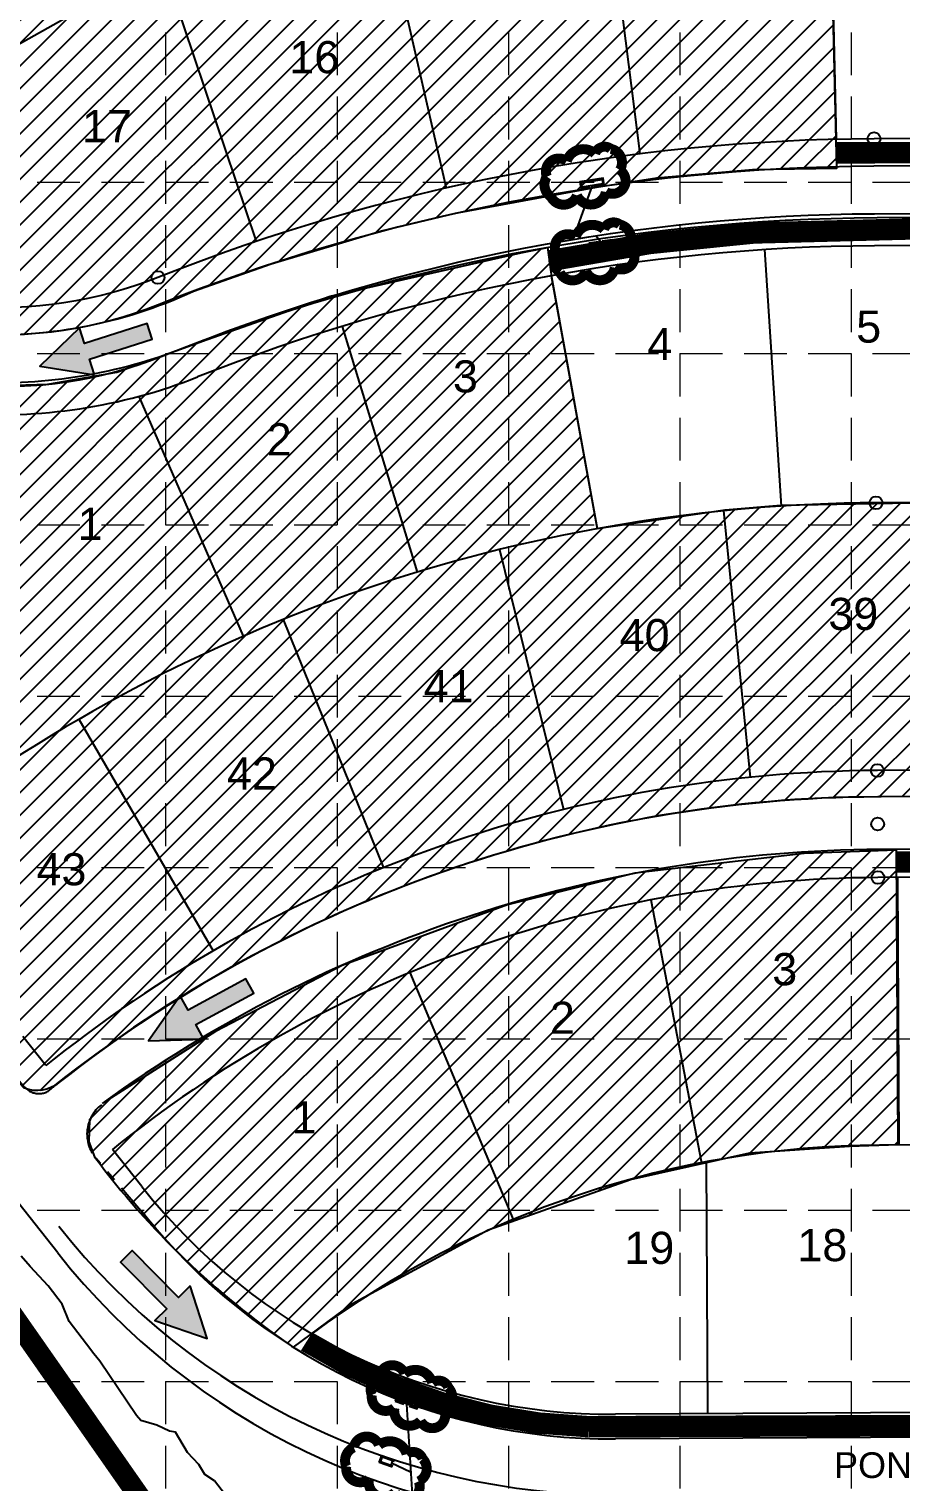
# Model space of a CAD drawing. Header units: feet. Extents: x 715 to 5843, y 11803 to 15011.
# Drawn here: x 2656 to 3063, y 12480 to 13159 of the extents above; entities that cross this region are included whole.
import ezdxf

# ---------------------------------------------------------------- set-up
doc = ezdxf.new("R2010")
doc.units = ezdxf.units.FT
doc.header["$LTSCALE"] = 20
doc.header["$MEASUREMENT"] = 0
for name, pattern in [('DASHED', [1.1, 0.85, -0.25]), ('HIDDEN', [0.375, 0.25, -0.125]), ('PHANTOM', [2.5, 1.25, -0.25, 0.25, -0.25, 0.25, -0.25]), ('PROPERTY', [2.6, 2, -0.15, 0.1, -0.1, 0.1, -0.15])]:
    doc.linetypes.add(name, pattern=pattern)
doc.layers.get('0').update_dxf_attribs({"linetype": 'CONTINUOUS'})
for name, color, linetype in [('ARROWS', 252, 'CONTINUOUS'), ('BOUNDARY', 6, 'PHANTOM'), ('CONTOURS-MIN', 1, 'CONTINUOUS'), ('EROSION BLANKET', 84, 'CONTINUOUS'), ('EXLOTNO', 1, 'CONTINUOUS'), ('GRID', 254, 'HIDDEN'), ('LEGEND', 7, 'CONTINUOUS'), ('LIMITS OF DISTURBANCE', 1, 'DASHED'), ('LL', 2, 'PROPERTY'), ('LOTNO', 2, 'CONTINUOUS'), ('PC', 7, 'CONTINUOUS'), ('PROW', 4, 'PHANTOM'), ('SODDED LOT', 2, 'CONTINUOUS'), ('STORM', 5, 'CONTINUOUS'), ('TEXT140', 4, 'CONTINUOUS')]:
    doc.layers.add(name, color=color, linetype=linetype)
doc.styles.get("Standard").update_dxf_attribs({"font": 'ARIAL.TTF'})
pattern_1 = [(45, (0, 0), (-5.303300858899106, 5.303300858899107), [])]

# ---------------------------------------------------------------- blocks, each defined once
blk = doc.blocks.new('PC')
at = {"layer": 'PC'}
blk.add_circle((0, 0), 0.03, dxfattribs=at)
blk = doc.blocks.new('arrow')
blk.add_lwpolyline([(-67.00679329302966, -25.35842018353742), (-59.3270347441985, -25.41938721699262), (-59.57091179542658, -56.1384215279777), (-51.89114823905948, -56.19938584448118), (-51.64727869913713, -25.48035696739953), (-43.96752265407486, -25.54132400085473), (-55.30425519266737, -2.410587189246144), (-67.00678578172392, -25.35840795725562)], close=True)
at = {"color": 254}
for points in [[(-43.96751955730906, -25.54132267721434), (-67.00679354271597, -25.35841771446121), (-55.30425158724847, -2.410596210431322), (-67.00679354271597, -25.35841771446121)], [(-59.57090883123692, -56.13841801592571), (-51.89115083610795, -56.19938633684342), (-59.32703554756517, -25.41938603537892), (-51.64727755243712, -25.48035435629663)]]:
    blk.add_solid(points, dxfattribs=at)

msp = doc.modelspace()

# ---------------------------------------------------------------- hatches: boundary and pattern name
at = {"layer": 'SODDED LOT'}
h = msp.add_hatch(dxfattribs=at)
h.set_pattern_fill('ANSI31', color=256, scale=60, style=0)
h.set_pattern_definition(pattern_1)
edge = h.paths.add_edge_path()
edge.add_line((2941.669969917493, 13295.87921885897), (2882.980275867441, 13429.4169393619))
edge.add_line((2882.980275867441, 13429.4169393619), (2855.640109884647, 13416.80250511469))
edge.add_line((2855.640109884647, 13416.80250511469), (2559.842792977528, 13251.45834820167))
edge.add_arc((2569.259801728291, 13234.61151204022), 19.30015394919524, 119.2042246931498, 198.9878033711381)
edge.add_line((2551.009810490563, 13228.33188129586), (2593.07160141784, 13153.06576107344))
edge.add_arc((2422.683489437205, 13057.84590489587), 195.1894713215952, -7.494349082810572, 29.198247106536712, ccw=False)
edge.add_arc((2631.176475035884, 13030.41820180835), 15.09986255083009, 172.5056509171876, 251.0294181727263)
edge.add_arc((2640.004773711225, 13235.02067640843), 219.3128394330803, 266.408838618391, 294.9232923113434)
edge.add_line((2732.424194867504, 13036.1318327461), (2768.794976295932, 13048.89166843864))
edge.add_line((2768.794976295932, 13048.89166843864), (2820.258358081715, 13064.29087525937))
edge.add_line((2820.258358081715, 13064.29087525937), (2854.807276474952, 13072.64726908419))
edge.add_line((2854.807276474952, 13072.64726908419), (2920.57092191626, 13084.64784378734))
edge.add_line((2920.57092191626, 13084.64784378734), (2948.755352134365, 13089.0828226675))
edge.add_line((2948.755352134365, 13089.0828226675), (2993.338128927942, 13092.91422366283))
edge.add_line((2993.338128927942, 13092.91422366283), (3032.817230091438, 13093.65193271269))
edge.add_line((3032.817230091438, 13093.65193271269), (3027.961723701679, 13296.68501918571))
edge.add_line((3027.961723701679, 13296.68501918571), (3123.621227084332, 13298.34093477909))
edge.add_line((3123.621227084332, 13298.34093477909), (3125.691748178047, 13094.66489858673))
edge.add_line((3125.691748178047, 13094.66489858673), (3216.381925732996, 13096.32081418011))
edge.add_line((3216.381925732996, 13096.32081418011), (3215.553679694109, 13297.09900426293))
edge.add_line((3215.553679694109, 13297.09900426293), (3214.776082741089, 13501.64777042914))
edge.add_line((3214.776082741089, 13501.64777042914), (3144.377350317111, 13499.16390939684))
edge.add_line((3144.377350317111, 13499.16390939684), (3107.935652648193, 13495.02415748667))
edge.add_line((3107.935652648193, 13495.02415748667), (3041.678000013038, 13482.60487704064))
edge.add_line((3041.678000013038, 13482.60487704064), (3007.306861039237, 13473.91138814308))
edge.add_line((3007.306861039237, 13473.91138814308), (3028.069376510022, 13297.2524876856))
edge.add_line((3028.069376510022, 13297.2524876856), (2942.486108305558, 13296.68202860694))
edge.add_line((2942.486108305558, 13296.68202860694), (2941.669969917493, 13295.87921885897))
h = msp.add_hatch(dxfattribs=at)
h.set_pattern_fill('ANSI31', color=256, scale=60, style=0)
h.set_pattern_definition(pattern_1)
edge = h.paths.add_edge_path()
edge.add_line((2628.498850914832, 12991.5607411157), (2664.537198365419, 12992.68655808601))
edge.add_line((2664.537198365419, 12992.68655808601), (2696.633791048844, 12998.31571708417))
edge.add_line((2696.633791048844, 12998.31571708417), (2738.866217129544, 13013.51443154989))
edge.add_line((2738.866217129544, 13013.51443154989), (2796.30228050195, 13033.77940888637))
edge.add_line((2796.30228050195, 13033.77940888637), (2885.271855592044, 13054.04436150732))
edge.add_line((2885.271855592044, 13054.04436150732), (2897.780713346423, 13056.50051643386))
edge.add_line((2897.780713346423, 13056.50051643386), (2899.57659381417, 13042.8979059862))
edge.add_line((2899.57659381417, 13042.8979059862), (2920.828077891201, 12925.3020711303))
edge.add_line((2920.828077891201, 12925.3020711303), (2980.644761103526, 12934.03554975055))
edge.add_line((2980.644761103526, 12934.03554975055), (3006.610445508923, 12936.23533051554))
edge.add_line((3006.610445508923, 12936.23533051554), (3084.947510308499, 12937.55518908832))
edge.add_line((3084.947510308499, 12937.55518908832), (3084.153481543653, 12800.37657487216))
edge.add_line((3084.153481543653, 12800.37657487216), (3038.212278970503, 12799.92035095929))
edge.add_arc((3055.416141689532, 12176.2464869185), 623.911100702681, 91.58008677628007, 128.199924737522)
edge.add_arc((2659.249925675026, 12679.21880393484), 16.34822087725981, 249.33288014916718, 309.2110484907488, ccw=False)
edge.add_arc((2806.256096906084, 12807.10983665072), 209.3874453939533, 175.5857642064491, 223.1443283784477, ccw=False)
edge.add_line((2597.489765923623, 12823.22570884951), (2609.506834966764, 12971.52611249084))
edge.add_arc((2631.787324534165, 12969.72068125214), 22.35351867873973, 100.92998522018388, 175.3673339123548, ccw=False)
edge.add_line((2627.548889143982, 12991.66869853763), (2628.109864431317, 12991.61773512096))
edge.add_line((2628.109864431317, 12991.61773512096), (2628.498850914832, 12991.5607411157))
h = msp.add_hatch(dxfattribs=at)
h.set_pattern_fill('ANSI31', color=256, scale=60, style=0)
h.set_pattern_definition(pattern_1)
edge = h.paths.add_edge_path()
edge.add_line((2779.087156314607, 12543.08452807344), (2806.698766804358, 12563.35902088781))
edge.add_line((2806.698766804358, 12563.35902088781), (2869.985532821629, 12597.80124467468))
edge.add_line((2869.985532821629, 12597.80124467468), (2936.448902716453, 12621.25128725995))
edge.add_line((2936.448902716453, 12621.25128725995), (2992.218584842878, 12633.71651387067))
edge.add_line((2992.218584842878, 12633.71651387067), (3038.645183889268, 12636.89203892604))
edge.add_line((3038.645183889268, 12636.89203892604), (3061.369778016022, 12637.62485430155))
edge.add_line((3061.369778016022, 12637.62485430155), (3060.672760863308, 12775.08836439742))
edge.add_line((3060.672760863308, 12775.08836439742), (3017.516129970805, 12773.63412750434))
edge.add_line((3017.516129970805, 12773.63412750434), (2938.476483011305, 12764.42391108382))
edge.add_line((2938.476483011305, 12764.42391108382), (2879.009868833447, 12749.60364076751))
edge.add_line((2879.009868833447, 12749.60364076751), (2801.909814892693, 12721.24588541717))
edge.add_line((2801.909814892693, 12721.24588541717), (2742.751306586826, 12690.46437719619))
edge.add_line((2742.751306586826, 12690.46437719619), (2694.034594270437, 12659.43252540223))
edge.add_line((2694.034594270437, 12659.43252540223), (2683.95328290324, 12649.35449739773))
edge.add_line((2683.95328290324, 12649.35449739773), (2683.565537265931, 12638.88883106778))
edge.add_line((2683.565537265931, 12638.88883106778), (2686.279719125683, 12631.91173665817))
edge.add_arc((2997.786754999502, 12864.2969217985), 388.6380162459629, 216.7230492607379, 235.5227746858702)
edge.add_line((2777.787087907906, 12543.92268102502), (2778.284103213758, 12543.53019845628))
edge.add_line((2778.284103213758, 12543.53019845628), (2779.087156314607, 12543.08452807344))

# ---------------------------------------------------------------- linework, layer by layer
at = {"layer": 'BOUNDARY', "color": 7, "linetype": 'Continuous'}
for points in [[(3336.587185750139, 13108.84926595986), (3050.121235585343, 13107.32601411583, 0.0933221234620989), (2715.879549191004, 13042.55150198337, -0.1143986616178532), (2626.553479126938, 13029.07669432578)], [(3336.44498201979, 13095.98802758466), (3049.979031854994, 13094.46477574063, 0.0933221234620989), (2715.737345460655, 13029.69026360817, -0.1143986616178532), (2626.411275396589, 13016.21545595058)], [(3338.051999140915, 13071.85312448183), (3051.586048976118, 13070.3298726378, 0.0933221234620989), (2717.344362581779, 13005.55536050534, -0.1143986616178532), (2628.018292517714, 12992.08055284775)]]:
    msp.add_lwpolyline(points, format="xyb", dxfattribs=at)
at = {"layer": 'CONTOURS-MIN', "color": 5, "elevation": 568}
msp.add_lwpolyline([(2746.954804801397, 12474.53054163051), (2742.266745313367, 12480.5811221706), (2737.697573403275, 12483.57802617821), (2735.002805641284, 12488.18871428571), (2729.625003814174, 12493.820936554), (2724.043495982886, 12503.31367628916), (2721.305109747835, 12503.81427522438), (2715.407772081405, 12506.57754285714), (2707.942186906838, 12508.71876338648), (2705.820246652405, 12511.06989181099), (2688.745236843192, 12536.47708510638), (2685.981238029326, 12539.88769809628), (2682.597176962555, 12544.43564405941), (2674.479146965178, 12554.94429582451), (2671.159834931949, 12563.1260212766), (2664.590408407691, 12571.62690469968), (2656.155705112288, 12580.64314036747), (2651.965674371741, 12585.55205100694)], dxfattribs=at)
at = {"layer": 'EROSION BLANKET', "const_width": 10}
for points in [[(3032.793954824803, 13100.73518031076), (3124.759459065222, 13100.89934084108)], [(2898.840884820813, 13050.37635486098), (2945.590555096423, 13058.43013177323), (2994.042252745268, 13063.30774102641), (3066.759186685078, 13065.17396103903), (3187.11318394167, 13065.8162928702)], [(3061.043134653795, 12769.59091444264), (3613.067559112205, 12773.34594445954)]]:
    msp.add_lwpolyline(points, dxfattribs=at)
msp.add_lwpolyline([(3340.447143573045, 12507.30838257893), (2916.915577013278, 12505.893641098, -0.1334727944439948), (2785.255778796884, 12545.67733514876, 10.14274734888127)], format="xyb", dxfattribs=at)
at = {"layer": 'GRID', "color": 252, "linetype": 'HIDDEN', "lineweight": 0, "ltscale": 4}
for p, q in [((2719.454675660998, 14927.00815858401), (2719.454675660997, 12126.65482714469)), ((2799.454675660996, 14927.00815858401), (2799.454675660996, 12126.65482714469)), ((2879.454675660994, 14927.00815858401), (2879.454675660994, 12126.65482714469)), ((2959.454675660993, 14927.00815858401), (2959.454675660993, 12126.65482714469)), ((3039.454675660991, 14927.00815858401), (3039.454675660991, 12126.65482714469)), ((799.4546756610386, 13087.00815858405), (5759.454675660932, 13087.00815858405)), ((799.4546756610386, 13007.00815858405), (5759.454675660932, 13007.00815858405)), ((799.4546756610386, 12927.00815858405), (5759.454675660932, 12927.00815858405)), ((799.4546756610386, 12847.00815858405), (5759.454675660932, 12847.00815858405)), ((799.4546756610386, 12767.00815858406), (5759.454675660932, 12767.00815858406)), ((799.4546756610386, 12687.00815858406), (5759.454675660932, 12687.00815858406)), ((799.4546756610386, 12607.00815858406), (5759.454675660932, 12607.00815858406)), ((799.4546756610386, 12527.00815858406), (5759.454675660932, 12527.00815858406))]:
    msp.add_line(p, q, dxfattribs=at)
at = {"layer": 'LEGEND', "color": 170, "ltscale": 100, "const_width": 4.651067647175675}
for points in [[(2906.693976430194, 13096.91651953343, 0.5205670505517462), (2906.693976430194, 13096.91651953343, 0.7651954600696135), (2897.447484880086, 13089.61992746105, 0.4178788784126488), (2899.292668132696, 13080.27078216737, 0.6649002420699669), (2911.439452159905, 13080.88121671793, 0.744833174426672), (2924.952747821031, 13082.48234735827, 0.9756416855879776), (2931.480701610681, 13092.72370148603, 0.5205670505517462), (2927.314026113898, 13102.60129045956, 0.5205670505517462), (2919.898326055778, 13100.36962882123, 0.5402640007904789), (2906.693976430194, 13096.91651953343)], [(2910.877169787077, 13061.56105702396, 0.5205670505517462), (2910.877169787077, 13061.56105702396, 0.7651954600696135), (2901.630678236969, 13054.26446495158, 0.4178788784126488), (2903.475861489579, 13044.9153196579, 0.6649002420699669), (2915.622645516788, 13045.52575420847, 0.744833174426672), (2929.135941177914, 13047.1268848488, 0.9756416855879776), (2935.663894967563, 13057.36823897656, 0.5205670505517462), (2931.497219470781, 13067.2458279501, 0.5205670505517462), (2924.081519412661, 13065.01416631176, 0.5402640007904789), (2910.877169787077, 13061.56105702396)], [(2830.958651898858, 12530.63911528558, 0.5205670505517462), (2830.958651898858, 12530.63911528558, 0.7651954600696135), (2819.232122718629, 12529.53169700772, 0.4178788784126488), (2815.705810043941, 12520.6786558422, 0.6649002420699669), (2826.237885958482, 12514.59652056957, 0.744833174426672), (2838.455406089182, 12508.60444406736, 0.9756416855879776), (2849.497733591283, 12513.66077854863, 0.5205670505517462), (2851.361401829327, 12524.2179888489, 0.5205670505517462), (2843.922206215536, 12526.37003198038, 0.5402640007904789), (2830.958651898858, 12530.63911528558)], [(2819.025020362431, 12497.32584734096, 0.5205670505517462), (2819.025020362431, 12497.32584734096, 0.7651954600696135), (2807.298491182202, 12496.2184290631, 0.4178788784126488), (2803.772178507514, 12487.36538789758, 0.6649002420699669), (2814.304254422055, 12481.28325262495, 0.744833174426672), (2826.521774552755, 12475.29117612274, 0.9756416855879776), (2837.564102054856, 12480.34751060401, 0.5205670505517462), (2839.4277702929, 12490.90472090428, 0.5205670505517462), (2831.988574679109, 12493.05676403576, 0.5402640007904789), (2819.025020362431, 12497.32584734096)]]:
    msp.add_lwpolyline(points, format="xyb", close=True, dxfattribs=at)
at = {"layer": 'LIMITS OF DISTURBANCE', "ltscale": 6, "const_width": 10}
msp.add_lwpolyline([(2147.083199591056, 14841.79638349936), (4325.796401548665, 14824.59676967892), (4322.547261144617, 14276.01355089746, 0.2288230158700783), (4530.433293695969, 13838.95596919749, -0.1810008629272708), (4660.460709187348, 13495.45515232142), (4695.225881320133, 12495.4457747586, -0.2788495123888431), (4681.888813530095, 12465.44696727583), (4515.121086810279, 12446.45589125871, 0.03318738711546079), (4191.305204227072, 12362.92848196223, -0.03038759993857386), (3906.77275659467, 12323.04850509179), (2834.184374769102, 12313.74897621649), (2788.122896282526, 12341.3763227813), (2766.936106288689, 12383.06476756865), (2741.205965939269, 12424.44253592739), (2621.625628149137, 12595.67654025486), (2453.199385386484, 12924.80951399171), (2440.440875403991, 13153.42072410656), (2304.853241283388, 13448.83082128187), (2166.249326503021, 13622.50732959285), (2152.050523984013, 14840.97474547093)], format="xyb", close=True, dxfattribs=at)
at = {"layer": 'LL', "color": 7, "linetype": 'Continuous'}
for p, q in [((2909.536493873728, 13296.58115596344), (2614.885413116945, 13131.22746868249)), ((2940.91574618976, 13100.23648347423), (2916.371294734835, 13296.61749928106)), ((3032.623459425823, 13107.06653471138), (3027.994610155688, 13297.21104424148)), ((2814.124015783693, 13243.03713018122), (2850.348057378127, 13084.28505688571)), ((2761.825315961547, 13059.37163642637), (2718.177646745302, 13189.19349295115)), ((2999.043403150678, 13055.5368003552), (3006.763370628315, 12935.78538240057)), ((2899.404410313983, 13043.30976426917), (2920.867687148406, 12925.24483405055)), ((2801.890564931735, 13019.70249135412), (2836.804027336124, 12904.89373670999)), ((2706.886468395253, 12986.99300037864), (2755.642400146927, 12874.99965140868)), ((3727.56845219096, 12940.92586341501), (3051.025179500881, 12937.32841741106)), ((2979.799301364905, 12933.55807271599), (2992.334945698013, 12809.18823062735)), ((2875.287030410407, 12915.48633748737), (2905.241386569263, 12794.12845127017)), ((2774.324467225572, 12882.83442176121), (2821.105917248568, 12766.91852149836)), ((2678.959644392585, 12836.24868096993), (2741.635231554411, 12728.09707083896)), ((3061.027671192838, 12762.37913056824), (3061.692335836614, 12637.38089769709)), ((2945.901260552216, 12751.891579112), (2969.621240293809, 12629.16276195377)), ((2833.450545821295, 12717.9377430768), (2881.616333113088, 12602.59019462187)), ((3339.688405742064, 12638.85911186484), (3052.620374645946, 12637.33265852029)), ((2971.732620474114, 12629.56560295568), (2972.358272813161, 12511.90410628242))]:
    msp.add_line(p, q, dxfattribs=at)
for centre, radius, start, end in [((3055.013167363551, 12187.33902018414), 749.9999999999999, 90.30466126671047, 126.3166092079995), ((3055.013167363545, 12187.33902018414), 450.0000000000011, 90.30466126671, 126.4439285843721)]:
    msp.add_arc(centre, radius, start, end, dxfattribs=at)
at = {"layer": 'PROW', "color": 7, "linetype": 'Continuous'}
for p, q in [((3489.611073427246, 13059.6622471438), (3050.387101442854, 13057.32672096737)), ((3704.752701087515, 12815.80277596144), (3051.689844144656, 12812.33018453991)), ((3705.015066375347, 12803.48341917643), (3051.952209432488, 12800.01082775491)), ((3697.344231529321, 12778.76148836613), (3052.853520224106, 12775.42347502233)), ((3705.018566945026, 12765.80348281297), (3051.955710002167, 12762.33089139145)), ((2663.582871080363, 12674.60856646066), (2652.867501972391, 12688.16508758076)), ((2667.449180530032, 12677.66458153059), (2663.582871080364, 12674.60856646066)), ((2669.066166272695, 12587.0395431608), (2613.641457064674, 12657.15996863408)), ((2698.454299476713, 12638.43853662287), (2694.587990027042, 12635.38252155294)), ((2708.292252601475, 12618.04460970373), (2694.587990027043, 12635.38252155294)), ((3331.262298904176, 12513.81253979521), (2929.447979445881, 12511.67593541791)), ((3331.262298904176, 12502.29807065425), (2929.447979445881, 12500.16146627696))]:
    msp.add_line(p, q, dxfattribs=at)
at = {"layer": 'PROW', "color": 7}
for points in [[(2638.103451755444, 12682.7232369452), (2653.648852746817, 12664.51411326139, 0.4760186383378641), (2667.209744584623, 12664.84518349959, 4.379922648865986)], [(2714.96791794421, 12598.25336921248), (2686.853879691815, 12631.36083602329, -0.4288041674175216), (2689.499891896579, 12656.19146870422, -4.963563534804718)]]:
    msp.add_lwpolyline(points, format="xyb", dxfattribs=at)
at = {"layer": 'PROW', "color": 7, "linetype": 'Continuous'}
for centre, radius, start, end in [((3055.013167363551, 12187.33902018414), 869.9999999999992, 90.30466126671044, 111.6307498640258), ((2642.154849588275, 13228.46725889624), 250, 265.5020707929225, 291.6307498640259), ((3055.013167363547, 12187.33902018414), 624.9999999999984, 90.3046612667104, 128.3236111111136), ((3055.275532651379, 12175.01966339914), 624.9999999999984, 90.3046612667104, 128.3236111111136), ((3056.24976282778, 12150.0105649416), 625.4221314915806, 90.31113597355562, 125.8648207022205), ((3055.013167363546, 12187.33902018414), 575.0000000000008, 90.30466126671031, 128.3236111111134), ((2927.959197749748, 12791.6721165732), 280.0001391651106, 218.3232862388854, 270.3046473833616), ((2927.959197749748, 12780.15764743224), 280.0001391651106, 218.3232862388854, 270.3046473833616), ((2928.525289404101, 12804.12352740521), 330.0000000000001, 218.3233120844396, 270.3046612667097), ((2927.959130643821, 12791.6719770493), 330.0000000000001, 218.3233120844396, 270.3046612667097)]:
    msp.add_arc(centre, radius, start, end, dxfattribs=at)
at = {"layer": 'SODDED LOT'}
msp.add_lwpolyline([(3107.935652648193, 13495.02415748667), (3041.678000013038, 13482.60487704064), (3007.306861039237, 13473.91138814308), (3028.069376510022, 13297.2524876856), (2942.486108305558, 13296.68202860694), (2941.669969917493, 13295.87921885897), (2882.980275867441, 13429.4169393619), (2855.640109884647, 13416.80250511469), (2559.842792977528, 13251.45834820167, 0.3629011875708385), (2551.009810490563, 13228.33188129586), (2593.07160141784, 13153.06576107344, -0.1614837634984919), (2616.205599588335, 13032.38765284555, 0.356692610722696), (2626.267771842904, 13016.13847905133, 0.1250637622409251), (2732.424194867504, 13036.1318327461), (2768.794976295932, 13048.89166843864), (2820.258358081715, 13064.29087525937), (2854.807276474952, 13072.64726908419), (2920.57092191626, 13084.64784378734), (2948.755352134365, 13089.0828226675), (2993.338128927942, 13092.91422366283), (3032.817230091438, 13093.65193271269), (3027.961723701679, 13296.68501918571), (3123.621227084332, 13298.34093477909)], format="xyb", dxfattribs=at)
for points in [[(2628.498850914832, 12991.5607411157), (2664.537198365419, 12992.68655808601), (2696.633791048844, 12998.31571708417), (2738.866217129544, 13013.51443154989), (2796.30228050195, 13033.77940888637), (2885.271855592044, 13054.04436150732), (2897.780713346423, 13056.50051643386), (2899.57659381417, 13042.8979059862), (2920.828077891201, 12925.3020711303), (2980.644761103526, 12934.03554975055), (3006.610445508923, 12936.23533051554), (3084.947510308499, 12937.55518908832), (3084.153481543653, 12800.37657487216), (3038.212278970503, 12799.92035095929, 0.1611580339207467), (2669.584923112227, 12666.55183295419, -0.2673795161196817), (2653.480017862741, 12663.92264462313, -0.2105442329049206), (2597.489765923623, 12823.22570884951), (2609.506834966764, 12971.52611249084, -0.3367186126415907), (2627.548889143982, 12991.66869853763), (2628.109864431317, 12991.61773512096)], [(2779.087156314607, 12543.08452807344), (2806.698766804358, 12563.35902088781), (2869.985532821629, 12597.80124467468), (2936.448902716453, 12621.25128725995), (2992.218584842878, 12633.71651387067), (3038.645183889268, 12636.89203892604), (3061.369778016022, 12637.62485430155), (3060.672760863308, 12775.08836439742), (3017.516129970805, 12773.63412750434), (2938.476483011305, 12764.42391108382), (2879.009868833447, 12749.60364076751), (2801.909814892693, 12721.24588541717), (2742.751306586826, 12690.46437719619), (2694.034594270437, 12659.43252540223), (2683.95328290324, 12649.35449739773), (2683.565537265931, 12638.88883106778), (2686.279719125683, 12631.91173665817, 0.08221375960085985), (2777.787087907906, 12543.92268102502), (2778.284103213758, 12543.53019845628)]]:
    msp.add_lwpolyline(points, format="xyb", close=True, dxfattribs=at)
at = {"layer": 'STORM', "color": 5}
for p, q in [((2922.697555369014, 13058.85197408816), (2920.198871868821, 13062.01044748142)), ((2831.885297927275, 12516.4592156345), (2834.956332559681, 12466.56517641063)), ((2824.937657770226, 12488.96641499254), (2833.836324961863, 12484.76155310626))]:
    msp.add_line(p, q, dxfattribs=at)
msp.add_lwpolyline([(2529.312074462779, 12935.13263499974), (2586.681924020903, 12980.0448021688, -0.1808257856152237), (2630.087497814485, 12993.77729528219, 0.1076380381918225), (2728.781371621471, 13010.01624452361, -0.09332212346207777), (3050.307341685613, 13072.32650891191), (3489.531313669944, 13074.66203508834, 0.06279628178625414), (4118.371171750097, 13157.35154506832)], format="xyb", dxfattribs=at)
for points in [[(2924.125520636216, 13085.88111070378), (2923.670583787973, 13088.84641548812), (2912.797799578676, 13087.17831371123), (2913.252736426923, 13084.21300892688), (2917.564545409674, 13084.87452635308)], [(2918.613305723527, 13085.54127727939), (2909.556469437076, 13060.30370963517)], [(2919.262301836541, 13085.13499602285), (2924.125520636216, 13085.88111070378)], [(2921.483702238707, 13059.17751614826), (2917.183684728815, 13058.54015593097), (2917.623547205993, 13055.57257762516), (2928.504667660666, 13057.18540670815), (2928.064805183485, 13060.15298501397), (2923.186182577577, 13059.42986238551)], [(2833.198663203627, 12515.46817496111), (2836.909105027004, 12514.16544968638), (2837.902922321899, 12516.99605513123), (2827.524035690811, 12520.64005187917), (2826.530218395921, 12517.80944643434)], [(2826.530218395921, 12517.80944643434), (2830.638608130693, 12516.36700281154)], [(2819.167972284914, 12489.11882693622), (2820.316887962615, 12492.42488089306), (2825.98440903148, 12490.45531115987), (2825.639938905471, 12489.46408365275)], [(2825.144716062351, 12488.03905876031), (2824.835493353781, 12487.14925720302), (2819.167972284914, 12489.11882693622)]]:
    msp.add_lwpolyline(points, dxfattribs=at)
for points in [[(2913.671131082939, 13084.78304919898), (2913.367839850777, 13086.75991905521), (2923.252189131957, 13088.27637521604), (2923.555480364116, 13086.29950535981)], [(2927.643519212046, 13059.5850782168), (2927.936760863498, 13057.60669267959), (2918.044833177433, 13056.14048442232), (2917.751591525982, 13058.11886995952)], [(2837.265518531943, 12516.6899237729), (2836.602973668679, 12514.80285347634), (2827.167622185871, 12518.11557779266), (2827.830167049136, 12520.00264808921)], [(2819.80439651842, 12489.42698954753), (2820.625050573921, 12491.78845665955), (2825.347984797973, 12490.14714854856), (2824.52733074248, 12487.78568143652)]]:
    msp.add_lwpolyline(points, close=True, dxfattribs=at)

# ---------------------------------------------------------------- block references
at = {"color": 7, "xscale": 100, "yscale": 100, "zscale": 100}
for p in [(3050.121235585343, 13107.32601411583), (2715.879549191004, 13042.55150198337), (3051.025179500881, 12937.32841741106), (3051.689844144656, 12812.33018453991), (3051.822777073413, 12787.33053796568), (3051.955710002167, 12762.33089139145)]:
    msp.add_blockref('PC', p, dxfattribs=at)
at = {"layer": 'ARROWS'}
for p, rotation in [((2641.296795924915, 13052.86488952596), 108.1332898831351), ((2682.64249996088, 12733.25107415584), 118.9700941304649), ((2701.459045701435, 12506.33434514048), 224.990727144215)]:
    msp.add_blockref('arrow', p, dxfattribs=dict(at, rotation=rotation))

# ---------------------------------------------------------------- texts
at = {"layer": 'EXLOTNO', "color": 7}
for s, p in [('5', (3041.821363719485, 13012.11221527337)), ('4', (2944.35519189808, 13003.94719598481)), ('3', (2853.566197280489, 12988.84969760911)), ('2', (2766.640997821608, 12959.48845524789)), ('1', (2678.404786000036, 12919.9929809257)), ('39', (3028.813558625506, 12877.92595509958)), ('40', (2931.402374409629, 12868.04597428007)), ('41', (2839.947711810836, 12844.19727328641)), ('42', (2748.087911716587, 12803.42414294613)), ('43', (2659.186031381428, 12758.72305552168)), ('3', (3002.614801812361, 12712.05767393324)), ('2', (2898.792378418489, 12689.36490290944)), ('1', (2778.303567599401, 12642.87128391247)), ('19', (2933.587043672028, 12581.90659191657)), ('18', (3014.368660818748, 12583.18786578524))]:
    msp.add_text(s, height=15, dxfattribs=at).set_placement(p)
at = {"layer": 'LOTNO', "color": 7}
for s, p in [('16', (2777.214022181409, 13137.93412672181)), ('17', (2680.416226837723, 13105.69410970844))]:
    msp.add_text(s, height=15, dxfattribs=at).set_placement(p)
at = {"layer": 'TEXT140', "color": 7}
msp.add_text('PONDEROSA TRAIL', height=12, dxfattribs=at).set_placement((3031.509058271165, 12481.92782994421))

doc.saveas('drawing.dxf')
